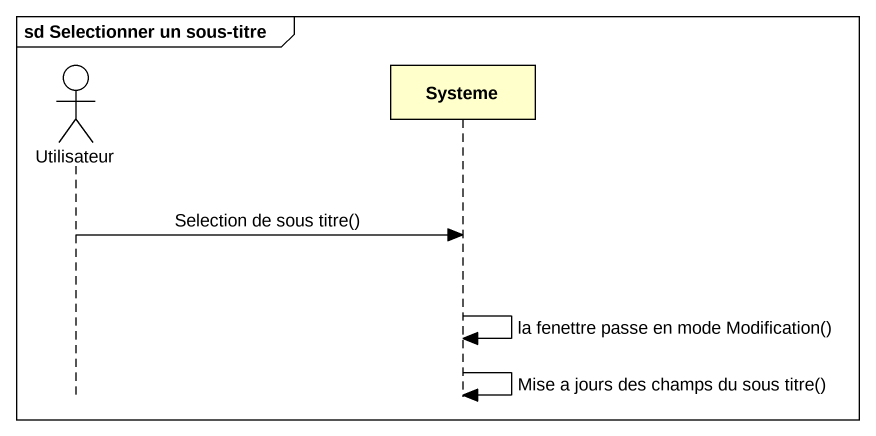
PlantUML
@startuml
mainframe sd Selectionner un sous-titre
hide footbox
actor Utilisateur
participant Systeme

Utilisateur -> Systeme : Selection de sous titre()
Systeme -> Systeme : la fenettre passe en mode Modification()
Systeme -> Systeme : Mise a jours des champs du sous titre()
@enduml
